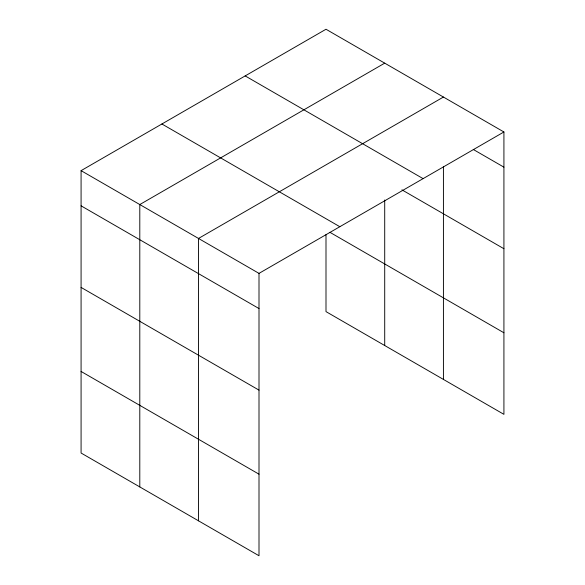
<?xml version="1.0" encoding="UTF-8"?>
<svg xmlns="http://www.w3.org/2000/svg" width="585" height="585" viewBox="0 0 585 585"><rect width="100%" height="100%" fill="white"/><g stroke="black" fill="none" stroke-linecap="round" stroke-linejoin="round"><path stroke-width="0.88" d="M443.423 166.674L443.423 379.424M325.999 234.585L325.999 311.622L503.919 414.348L503.919 131.976L325.999 29.25L81.081 170.652L81.081 453.024L259.001 555.75L259.001 273.378L81.081 170.652M384.711 63.151L139.793 204.553L139.793 486.925M443.423 97.051L198.512 238.446L198.512 520.825M259.001 273.378L503.919 131.976M473.28 149.468L503.919 167.156M245.173 75.911L423.101 178.637M401.932 189.847L503.919 248.727M161.899 123.991L339.827 226.709M329.911 232.311L503.919 332.777M81.081 205.832L259.001 308.558M81.081 287.411L259.001 390.129M81.081 371.453L259.001 474.179M384.711 200.004L384.711 345.523"/></g></svg>
